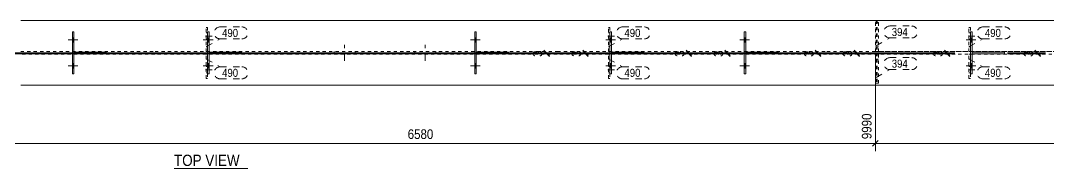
# Model space of a CAD drawing. Header units: millimetres. Extents: x 2 to 1174, y 1 to 825.
# Drawn here: x 450 to 768.3, y 572.7 to 618.4 of the extents above; entities that cross this region are included whole.
import ezdxf

# ---------------------------------------------------------------- set-up
doc = ezdxf.new("R2010")
doc.units = ezdxf.units.MM
for name, pattern in [('XKITLINE00', [0]), ('XKITLINE01', [4, 1, -1, 1, -1]), ('XKITLINE02', [4, 2, -2])]:
    doc.linetypes.add(name, pattern=pattern)
for name, color, linetype, lineweight in [('Bolt', 3, 'Continuous', 0), ('Dimensions', 7, 'Continuous', 0), ('OtherObjectType', 7, 'Continuous', 0), ('Part', 2, 'Continuous', 0), ('PartMark', 7, 'Continuous', 0)]:
    doc.layers.add(name, color=color, linetype=linetype, lineweight=lineweight)
doc.styles.add('ARIAL', font='ARIAL.TTF')

# ---------------------------------------------------------------- blocks, each defined once
blk = doc.blocks.new('*A80')
at = {"layer": 'Bolt', "color": 3, "linetype": 'XKITLINE02', "lineweight": 0}
for p, q in [((547.1, 608.04), (547.1, 608.84)), ((550.35, 605.94), (550.35, 610.94)), ((553.6, 608.04), (553.6, 608.84)), ((572.1, 608.04), (572.1, 608.84)), ((575.35, 605.94), (575.35, 610.94)), ((578.6, 608.04), (578.6, 608.84))]:
    blk.add_line(p, q, dxfattribs=at)
blk = doc.blocks.new('*A81')
at = {"layer": 'Bolt', "color": 3, "linetype": 'XKITLINE02', "lineweight": 0}
for p, q in [((509.3, 603.24), (506.3, 603.24)), ((507.95, 604.22), (507.45, 604.22)), ((507.95, 602.25), (507.45, 602.25))]:
    blk.add_line(p, q, dxfattribs=at)
blk = doc.blocks.new('*A82')
at = {"layer": 'Bolt', "color": 3, "linetype": 'XKITLINE02', "lineweight": 0}
for p, q in [((507.95, 614.62), (507.45, 614.62)), ((509.3, 613.64), (506.3, 613.64)), ((507.95, 612.65), (507.45, 612.65))]:
    blk.add_line(p, q, dxfattribs=at)
blk = doc.blocks.new('*A83')
at = {"layer": 'Bolt'}
for points in [[(507.95, 613.14), (508.45, 613.14), (508.45, 611.74), (507.95, 611.74)], [(507.95, 613.14), (508.45, 613.14), (508.45, 611.74), (507.95, 611.74)], [(507.95, 605.14), (508.45, 605.14), (508.45, 603.74), (507.95, 603.74)], [(507.95, 605.14), (508.45, 605.14), (508.45, 603.74), (507.95, 603.74)]]:
    blk.add_hatch(color=3, dxfattribs=at).paths.add_polyline_path(points, flags=17)
at = {"layer": 'Bolt', "color": 3, "linetype": 'XKITLINE00', "lineweight": 0}
for p, q in [((509.61, 612.44), (506.61, 612.44)), ((509.61, 612.44), (506.61, 612.44)), ((508.45, 613.14), (507.95, 613.14)), ((508.45, 613.14), (507.95, 613.14)), ((508.45, 611.74), (507.95, 611.74)), ((508.45, 611.74), (507.95, 611.74)), ((508.45, 605.14), (507.95, 605.14)), ((508.45, 605.14), (507.95, 605.14)), ((509.61, 604.44), (506.61, 604.44)), ((509.61, 604.44), (506.61, 604.44)), ((508.45, 603.74), (507.95, 603.74)), ((508.45, 603.74), (507.95, 603.74))]:
    blk.add_line(p, q, dxfattribs=at)
blk = doc.blocks.new('*A84')
at = {"layer": 'Bolt'}
for points in [[(632.53, 613.14), (633.03, 613.14), (633.03, 611.74), (632.53, 611.74)], [(632.53, 613.14), (633.03, 613.14), (633.03, 611.74), (632.53, 611.74)], [(632.53, 605.14), (633.03, 605.14), (633.03, 603.74), (632.53, 603.74)], [(632.53, 605.14), (633.03, 605.14), (633.03, 603.74), (632.53, 603.74)]]:
    blk.add_hatch(color=3, dxfattribs=at).paths.add_polyline_path(points, flags=17)
at = {"layer": 'Bolt', "color": 3, "linetype": 'XKITLINE00', "lineweight": 0}
for p, q in [((634.19, 612.44), (631.19, 612.44)), ((634.19, 612.44), (631.19, 612.44)), ((633.03, 613.14), (632.53, 613.14)), ((633.03, 613.14), (632.53, 613.14)), ((633.03, 611.74), (632.53, 611.74)), ((633.03, 611.74), (632.53, 611.74)), ((633.03, 605.14), (632.53, 605.14)), ((633.03, 605.14), (632.53, 605.14)), ((634.19, 604.44), (631.19, 604.44)), ((634.19, 604.44), (631.19, 604.44)), ((633.03, 603.74), (632.53, 603.74)), ((633.03, 603.74), (632.53, 603.74))]:
    blk.add_line(p, q, dxfattribs=at)
blk = doc.blocks.new('*A85')
at = {"layer": 'Bolt'}
for points in [[(674.11, 613.14), (674.61, 613.14), (674.61, 611.74), (674.11, 611.74)], [(674.11, 613.14), (674.61, 613.14), (674.61, 611.74), (674.11, 611.74)], [(674.11, 605.14), (674.61, 605.14), (674.61, 603.74), (674.11, 603.74)], [(674.11, 605.14), (674.61, 605.14), (674.61, 603.74), (674.11, 603.74)]]:
    blk.add_hatch(color=3, dxfattribs=at).paths.add_polyline_path(points, flags=17)
at = {"layer": 'Bolt', "color": 3, "linetype": 'XKITLINE00', "lineweight": 0}
for p, q in [((675.77, 612.44), (672.77, 612.44)), ((675.77, 612.44), (672.77, 612.44)), ((674.61, 613.14), (674.11, 613.14)), ((674.61, 613.14), (674.11, 613.14)), ((674.61, 611.74), (674.11, 611.74)), ((674.61, 611.74), (674.11, 611.74)), ((674.61, 605.14), (674.11, 605.14)), ((674.61, 605.14), (674.11, 605.14)), ((675.77, 604.44), (672.77, 604.44)), ((675.77, 604.44), (672.77, 604.44)), ((674.61, 603.74), (674.11, 603.74)), ((674.61, 603.74), (674.11, 603.74))]:
    blk.add_line(p, q, dxfattribs=at)
blk = doc.blocks.new('*A86')
at = {"layer": 'Bolt'}
for points in [[(744.14, 613.14), (744.64, 613.14), (744.64, 611.74), (744.14, 611.74)], [(744.14, 613.14), (744.64, 613.14), (744.64, 611.74), (744.14, 611.74)], [(744.14, 605.14), (744.64, 605.14), (744.64, 603.74), (744.14, 603.74)], [(744.14, 605.14), (744.64, 605.14), (744.64, 603.74), (744.14, 603.74)]]:
    blk.add_hatch(color=3, dxfattribs=at).paths.add_polyline_path(points, flags=17)
at = {"layer": 'Bolt', "color": 3, "linetype": 'XKITLINE00', "lineweight": 0}
for p, q in [((745.8, 612.44), (742.8, 612.44)), ((745.8, 612.44), (742.8, 612.44)), ((744.64, 613.14), (744.14, 613.14)), ((744.64, 613.14), (744.14, 613.14)), ((744.64, 611.74), (744.14, 611.74)), ((744.64, 611.74), (744.14, 611.74)), ((744.64, 605.14), (744.14, 605.14)), ((744.64, 605.14), (744.14, 605.14)), ((745.8, 604.44), (742.8, 604.44)), ((745.8, 604.44), (742.8, 604.44)), ((744.64, 603.74), (744.14, 603.74)), ((744.64, 603.74), (744.14, 603.74))]:
    blk.add_line(p, q, dxfattribs=at)
blk = doc.blocks.new('*A89')
at = {"layer": 'Part', "color": 2, "linetype": 'XKITLINE00', "lineweight": 0}
for p, q in [((491.55, 618.44), (450.07, 618.44)), ((533.45, 618.44), (491.65, 618.44)), ((616.13, 618.44), (533.55, 618.44)), ((658.03, 618.44), (616.23, 618.44)), ((699.61, 618.44), (658.13, 618.44)), ((911.38, 618.44), (699.71, 618.44)), ((491.55, 598.44), (450.07, 598.44)), ((533.45, 598.44), (491.65, 598.44)), ((616.13, 598.44), (533.55, 598.44)), ((658.03, 598.44), (616.23, 598.44)), ((699.61, 598.44), (658.13, 598.44)), ((911.38, 598.44), (699.71, 598.44))]:
    blk.add_line(p, q, dxfattribs=at)
at = {"layer": 'Part', "color": 7, "linetype": 'XKITLINE01', "lineweight": 0}
for p, q in [((450.07, 608.84), (491.55, 608.84)), ((491.55, 608.04), (450.07, 608.04)), ((491.65, 608.84), (533.45, 608.84)), ((533.45, 608.04), (491.65, 608.04)), ((533.55, 608.84), (616.13, 608.84)), ((616.13, 608.04), (533.55, 608.04)), ((616.23, 608.84), (658.03, 608.84)), ((658.03, 608.04), (616.23, 608.04)), ((658.13, 608.84), (699.61, 608.84)), ((699.61, 608.04), (658.13, 608.04)), ((699.71, 608.84), (911.38, 608.84)), ((911.38, 608.04), (699.71, 608.04))]:
    blk.add_line(p, q, dxfattribs=at)
blk = doc.blocks.new('*A97')
at = {"layer": 'Part', "color": 7, "linetype": 'XKITLINE01', "lineweight": 0}
for p, q in [((507.45, 600.54), (507.45, 608.04)), ((507.45, 608.04), (507.95, 608.04)), ((507.95, 608.04), (507.95, 600.54)), ((507.45, 606.54), (507.95, 606.54)), ((507.95, 600.54), (507.45, 600.54))]:
    blk.add_line(p, q, dxfattribs=at)
blk = doc.blocks.new('*A98')
at = {"layer": 'Part', "color": 7, "linetype": 'XKITLINE01', "lineweight": 0}
for p, q in [((507.45, 608.84), (507.45, 616.34)), ((507.45, 616.34), (507.95, 616.34)), ((507.95, 616.34), (507.95, 608.84)), ((507.45, 610.34), (507.95, 610.34)), ((507.95, 608.84), (507.45, 608.84))]:
    blk.add_line(p, q, dxfattribs=at)
blk = doc.blocks.new('*A99')
at = {"layer": 'Part', "color": 7, "linetype": 'XKITLINE01', "lineweight": 0}
for p, q in [((632.03, 600.54), (632.03, 608.04)), ((632.03, 608.04), (632.53, 608.04)), ((632.53, 608.04), (632.53, 600.54)), ((632.03, 606.54), (632.53, 606.54)), ((632.53, 600.54), (632.03, 600.54))]:
    blk.add_line(p, q, dxfattribs=at)
blk = doc.blocks.new('*A100')
at = {"layer": 'Part', "color": 7, "linetype": 'XKITLINE01', "lineweight": 0}
for p, q in [((632.03, 608.84), (632.03, 616.34)), ((632.03, 616.34), (632.53, 616.34)), ((632.53, 616.34), (632.53, 608.84)), ((632.03, 610.34), (632.53, 610.34)), ((632.53, 608.84), (632.03, 608.84))]:
    blk.add_line(p, q, dxfattribs=at)
blk = doc.blocks.new('*A101')
at = {"layer": 'Part', "color": 7, "linetype": 'XKITLINE01', "lineweight": 0}
for p, q in [((743.64, 600.54), (743.64, 608.04)), ((743.64, 608.04), (744.14, 608.04)), ((744.14, 608.04), (744.14, 600.54)), ((743.64, 606.54), (744.14, 606.54)), ((744.14, 600.54), (743.64, 600.54))]:
    blk.add_line(p, q, dxfattribs=at)
blk = doc.blocks.new('*A102')
at = {"layer": 'Part', "color": 7, "linetype": 'XKITLINE01', "lineweight": 0}
for p, q in [((743.64, 608.84), (743.64, 616.34)), ((743.64, 616.34), (744.14, 616.34)), ((744.14, 616.34), (744.14, 608.84)), ((743.64, 610.34), (744.14, 610.34)), ((744.14, 608.84), (743.64, 608.84))]:
    blk.add_line(p, q, dxfattribs=at)
blk = doc.blocks.new('*A109')
at = {"layer": 'Part', "color": 2, "linetype": 'XKITLINE00', "lineweight": 0}
for p, q in [((466.55, 608.69), (476.55, 608.69)), ((476.55, 608.19), (466.55, 608.19)), ((476.55, 608.19), (476.55, 608.69))]:
    blk.add_line(p, q, dxfattribs=at)
at = {"layer": 'Part', "color": 7, "linetype": 'XKITLINE01', "lineweight": 0}
blk.add_line((466.55, 608.19), (466.55, 608.69), dxfattribs=at)
blk.add_line((466.55, 608.19), (466.55, 608.69), dxfattribs=at)
blk = doc.blocks.new('*A110')
at = {"layer": 'Part', "color": 2, "linetype": 'XKITLINE00', "lineweight": 0}
for p, q in [((466.05, 601.94), (466.05, 614.94)), ((466.05, 614.94), (466.55, 614.94)), ((466.55, 614.94), (466.55, 601.94)), ((466.55, 601.94), (466.05, 601.94))]:
    blk.add_line(p, q, dxfattribs=at)
blk = doc.blocks.new('*A111')
at = {"layer": 'Part', "color": 2, "linetype": 'XKITLINE00', "lineweight": 0}
for p, q in [((508.45, 608.69), (518.45, 608.69)), ((518.45, 608.19), (508.45, 608.19)), ((518.45, 608.19), (518.45, 608.69))]:
    blk.add_line(p, q, dxfattribs=at)
at = {"layer": 'Part', "color": 7, "linetype": 'XKITLINE01', "lineweight": 0}
blk.add_line((508.45, 608.19), (508.45, 608.69), dxfattribs=at)
blk.add_line((508.45, 608.19), (508.45, 608.69), dxfattribs=at)
blk = doc.blocks.new('*A112')
at = {"layer": 'Part', "color": 2, "linetype": 'XKITLINE00', "lineweight": 0}
for p, q in [((507.95, 601.94), (507.95, 614.94)), ((507.95, 614.94), (508.45, 614.94)), ((508.45, 614.94), (508.45, 601.94)), ((508.45, 601.94), (507.95, 601.94))]:
    blk.add_line(p, q, dxfattribs=at)
blk = doc.blocks.new('*A113')
at = {"layer": 'Part', "color": 2, "linetype": 'XKITLINE00', "lineweight": 0}
for p, q in [((591.13, 608.69), (601.13, 608.69)), ((601.13, 608.19), (591.13, 608.19)), ((601.13, 608.19), (601.13, 608.69))]:
    blk.add_line(p, q, dxfattribs=at)
at = {"layer": 'Part', "color": 7, "linetype": 'XKITLINE01', "lineweight": 0}
blk.add_line((591.13, 608.19), (591.13, 608.69), dxfattribs=at)
blk.add_line((591.13, 608.19), (591.13, 608.69), dxfattribs=at)
blk = doc.blocks.new('*A114')
at = {"layer": 'Part', "color": 2, "linetype": 'XKITLINE00', "lineweight": 0}
for p, q in [((590.63, 601.94), (590.63, 614.94)), ((590.63, 614.94), (591.13, 614.94)), ((591.13, 614.94), (591.13, 601.94)), ((591.13, 601.94), (590.63, 601.94))]:
    blk.add_line(p, q, dxfattribs=at)
blk = doc.blocks.new('*A115')
at = {"layer": 'Part', "color": 2, "linetype": 'XKITLINE00', "lineweight": 0}
for p, q in [((633.03, 608.69), (643.03, 608.69)), ((643.03, 608.19), (633.03, 608.19)), ((643.03, 608.19), (643.03, 608.69))]:
    blk.add_line(p, q, dxfattribs=at)
at = {"layer": 'Part', "color": 7, "linetype": 'XKITLINE01', "lineweight": 0}
blk.add_line((633.03, 608.19), (633.03, 608.69), dxfattribs=at)
blk.add_line((633.03, 608.19), (633.03, 608.69), dxfattribs=at)
blk = doc.blocks.new('*A116')
at = {"layer": 'Part', "color": 2, "linetype": 'XKITLINE00', "lineweight": 0}
for p, q in [((632.53, 601.94), (632.53, 614.94)), ((632.53, 614.94), (633.03, 614.94)), ((633.03, 614.94), (633.03, 601.94)), ((633.03, 601.94), (632.53, 601.94))]:
    blk.add_line(p, q, dxfattribs=at)
blk = doc.blocks.new('*A117')
at = {"layer": 'Part', "color": 2, "linetype": 'XKITLINE00', "lineweight": 0}
for p, q in [((674.61, 608.69), (684.61, 608.69)), ((684.61, 608.19), (674.61, 608.19)), ((684.61, 608.19), (684.61, 608.69))]:
    blk.add_line(p, q, dxfattribs=at)
at = {"layer": 'Part', "color": 7, "linetype": 'XKITLINE01', "lineweight": 0}
blk.add_line((674.61, 608.19), (674.61, 608.69), dxfattribs=at)
blk.add_line((674.61, 608.19), (674.61, 608.69), dxfattribs=at)
blk = doc.blocks.new('*A118')
at = {"layer": 'Part', "color": 2, "linetype": 'XKITLINE00', "lineweight": 0}
for p, q in [((674.11, 601.94), (674.11, 614.94)), ((674.11, 614.94), (674.61, 614.94)), ((674.61, 614.94), (674.61, 601.94)), ((674.61, 601.94), (674.11, 601.94))]:
    blk.add_line(p, q, dxfattribs=at)
blk = doc.blocks.new('*A119')
at = {"layer": 'Part', "color": 2, "linetype": 'XKITLINE00', "lineweight": 0}
for p, q in [((744.64, 608.69), (754.64, 608.69)), ((754.64, 608.19), (744.64, 608.19)), ((754.64, 608.19), (754.64, 608.69))]:
    blk.add_line(p, q, dxfattribs=at)
at = {"layer": 'Part', "color": 7, "linetype": 'XKITLINE01', "lineweight": 0}
blk.add_line((744.64, 608.19), (744.64, 608.69), dxfattribs=at)
blk.add_line((744.64, 608.19), (744.64, 608.69), dxfattribs=at)
blk = doc.blocks.new('*A120')
at = {"layer": 'Part', "color": 2, "linetype": 'XKITLINE00', "lineweight": 0}
for p, q in [((744.14, 601.94), (744.14, 614.94)), ((744.14, 614.94), (744.64, 614.94)), ((744.64, 614.94), (744.64, 601.94)), ((744.64, 601.94), (744.14, 601.94))]:
    blk.add_line(p, q, dxfattribs=at)
blk = doc.blocks.new('*A123')
at = {"layer": 'Part', "color": 7, "linetype": 'XKITLINE01', "lineweight": 0}
for p, q in [((715.71, 617.84), (714.71, 617.84)), ((714.71, 617.84), (714.71, 608.84)), ((715.71, 608.84), (715.71, 617.84)), ((715.71, 610.34), (714.71, 610.34)), ((714.71, 608.84), (715.71, 608.84))]:
    blk.add_line(p, q, dxfattribs=at)
blk = doc.blocks.new('*A124')
at = {"layer": 'Part', "color": 7, "linetype": 'XKITLINE01', "lineweight": 0}
for p, q in [((715.71, 608.04), (714.71, 608.04)), ((714.71, 608.04), (714.71, 599.04)), ((715.71, 599.04), (715.71, 608.04)), ((715.71, 606.54), (714.71, 606.54)), ((714.71, 599.04), (715.71, 599.04))]:
    blk.add_line(p, q, dxfattribs=at)
blk = doc.blocks.new('*A125')
at = {"layer": 'Part', "color": 7, "linetype": 'XKITLINE01', "lineweight": 0}
for p, q in [((911.38, 618.44), (714.96, 618.44)), ((714.96, 618.44), (714.96, 598.44)), ((715.21, 618.44), (715.21, 598.44)), ((911.38, 598.44), (911.38, 618.44)), ((911.38, 608.84), (715.21, 608.84)), ((911.38, 608.04), (715.21, 608.04)), ((909.92, 608.04), (909.92, 608.84)), ((714.96, 598.44), (911.38, 598.44))]:
    blk.add_line(p, q, dxfattribs=at)
blk = doc.blocks.new('*A138')
at = {"layer": 'Bolt'}
for points in [[(466.05, 613.14), (466.55, 613.14), (466.55, 611.74), (466.05, 611.74)], [(466.05, 613.14), (466.55, 613.14), (466.55, 611.74), (466.05, 611.74)], [(466.05, 605.14), (466.55, 605.14), (466.55, 603.74), (466.05, 603.74)], [(466.05, 605.14), (466.55, 605.14), (466.55, 603.74), (466.05, 603.74)]]:
    blk.add_hatch(color=3, dxfattribs=at).paths.add_polyline_path(points, flags=17)
at = {"layer": 'Bolt', "color": 3, "linetype": 'XKITLINE00', "lineweight": 0}
for p, q in [((467.71, 612.44), (464.71, 612.44)), ((467.71, 612.44), (464.71, 612.44)), ((466.55, 613.14), (466.05, 613.14)), ((466.55, 613.14), (466.05, 613.14)), ((466.55, 611.74), (466.05, 611.74)), ((466.55, 611.74), (466.05, 611.74)), ((466.55, 605.14), (466.05, 605.14)), ((466.55, 605.14), (466.05, 605.14)), ((467.71, 604.44), (464.71, 604.44)), ((467.71, 604.44), (464.71, 604.44)), ((466.55, 603.74), (466.05, 603.74)), ((466.55, 603.74), (466.05, 603.74))]:
    blk.add_line(p, q, dxfattribs=at)
blk = doc.blocks.new('*A140')
at = {"layer": 'Bolt', "color": 3, "linetype": 'XKITLINE02', "lineweight": 0}
for p, q in [((633.88, 603.24), (630.88, 603.24)), ((632.53, 604.22), (632.03, 604.22)), ((632.53, 602.25), (632.03, 602.25))]:
    blk.add_line(p, q, dxfattribs=at)
blk = doc.blocks.new('*A141')
at = {"layer": 'Bolt', "color": 3, "linetype": 'XKITLINE02', "lineweight": 0}
for p, q in [((632.53, 614.62), (632.03, 614.62)), ((633.88, 613.64), (630.88, 613.64)), ((632.53, 612.65), (632.03, 612.65))]:
    blk.add_line(p, q, dxfattribs=at)
blk = doc.blocks.new('*A142')
at = {"layer": 'Bolt', "color": 3, "linetype": 'XKITLINE02', "lineweight": 0}
for p, q in [((745.49, 603.24), (742.49, 603.24)), ((744.14, 604.22), (743.64, 604.22)), ((744.14, 602.25), (743.64, 602.25))]:
    blk.add_line(p, q, dxfattribs=at)
blk = doc.blocks.new('*A143')
at = {"layer": 'Bolt', "color": 3, "linetype": 'XKITLINE02', "lineweight": 0}
for p, q in [((744.14, 614.62), (743.64, 614.62)), ((745.49, 613.64), (742.49, 613.64)), ((744.14, 612.65), (743.64, 612.65))]:
    blk.add_line(p, q, dxfattribs=at)
blk = doc.blocks.new('*A146')
at = {"layer": 'Bolt'}
for points in [[(590.63, 613.14), (591.13, 613.14), (591.13, 611.74), (590.63, 611.74)], [(590.63, 613.14), (591.13, 613.14), (591.13, 611.74), (590.63, 611.74)], [(590.63, 605.14), (591.13, 605.14), (591.13, 603.74), (590.63, 603.74)], [(590.63, 605.14), (591.13, 605.14), (591.13, 603.74), (590.63, 603.74)]]:
    blk.add_hatch(color=3, dxfattribs=at).paths.add_polyline_path(points, flags=17)
at = {"layer": 'Bolt', "color": 3, "linetype": 'XKITLINE00', "lineweight": 0}
for p, q in [((592.29, 612.44), (589.29, 612.44)), ((592.29, 612.44), (589.29, 612.44)), ((591.13, 613.14), (590.63, 613.14)), ((591.13, 613.14), (590.63, 613.14)), ((591.13, 611.74), (590.63, 611.74)), ((591.13, 611.74), (590.63, 611.74)), ((591.13, 605.14), (590.63, 605.14)), ((591.13, 605.14), (590.63, 605.14)), ((592.29, 604.44), (589.29, 604.44)), ((592.29, 604.44), (589.29, 604.44)), ((591.13, 603.74), (590.63, 603.74)), ((591.13, 603.74), (590.63, 603.74))]:
    blk.add_line(p, q, dxfattribs=at)
blk = doc.blocks.new('*A310')
at = {"layer": 'Dimensions', "color": 7, "linetype": 'XKITLINE00', "lineweight": 0}
for p, q in [((222.87, 608.44), (739.34, 608.44)), ((222.87, 608.19), (739.34, 608.19)), ((736.09, 609.29), (737.78, 607.59)), ((736.09, 609.04), (737.78, 607.34)), ((736.94, 608.19), (736.94, 608.44))]:
    blk.add_line(p, q, dxfattribs=at)
at = {"layer": 'Dimensions', "color": 3}
for p in [(736.94, 608.44), (736.94, 608.19)]:
    blk.add_point(p, dxfattribs=at)
at = {"layer": 'Dimensions', "color": 3, "style": 'ARIAL', "width": 0.85}
blk.add_text('3', height=3, rotation=90.0002, dxfattribs=at).set_placement((735.59, 607.2))
blk = doc.blocks.new('*A311')
at = {"layer": 'Dimensions', "color": 7, "linetype": 'XKITLINE00', "lineweight": 0}
for p, q in [((477.55, 608.44), (711.34, 608.44)), ((477.55, 608.19), (711.34, 608.19)), ((708.09, 609.29), (709.78, 607.59)), ((708.09, 609.04), (709.78, 607.34)), ((708.94, 608.19), (708.94, 608.44))]:
    blk.add_line(p, q, dxfattribs=at)
at = {"layer": 'Dimensions', "color": 3}
for p in [(708.94, 608.44), (708.94, 608.19)]:
    blk.add_point(p, dxfattribs=at)
at = {"layer": 'Dimensions', "color": 3, "style": 'ARIAL', "width": 0.85}
blk.add_text('3', height=3, rotation=90.0002, dxfattribs=at).set_placement((707.59, 607.2))
blk = doc.blocks.new('*A312')
at = {"layer": 'Dimensions', "color": 7, "linetype": 'XKITLINE00', "lineweight": 0}
for p, q in [((352.87, 608.44), (671.34, 608.44)), ((352.87, 608.19), (671.34, 608.19)), ((668.09, 609.29), (669.78, 607.59)), ((668.09, 609.04), (669.78, 607.34)), ((668.94, 608.19), (668.94, 608.44))]:
    blk.add_line(p, q, dxfattribs=at)
at = {"layer": 'Dimensions', "color": 3}
for p in [(668.94, 608.44), (668.94, 608.19)]:
    blk.add_point(p, dxfattribs=at)
at = {"layer": 'Dimensions', "color": 3, "style": 'ARIAL', "width": 0.85}
blk.add_text('3', height=3, rotation=90.0002, dxfattribs=at).set_placement((667.59, 607.2))
blk = doc.blocks.new('*A313')
at = {"layer": 'Dimensions', "color": 7, "linetype": 'XKITLINE00', "lineweight": 0}
for p, q in [((433.97, 607.84), (433.97, 578.04)), ((714.71, 607.84), (714.71, 578.04)), ((434.81, 581.29), (433.12, 579.59)), ((433.97, 580.44), (714.71, 580.44)), ((715.56, 581.29), (713.86, 579.59))]:
    blk.add_line(p, q, dxfattribs=at)
at = {"layer": 'Dimensions', "color": 3}
for p in [(433.97, 580.44), (714.71, 580.44)]:
    blk.add_point(p, dxfattribs=at)
at = {"layer": 'Dimensions', "color": 3, "style": 'ARIAL', "width": 0.85}
blk.add_text('9990', height=3, rotation=90.0002, dxfattribs=at).set_placement((713.51, 581.74))
blk.add_text('6580', height=3, dxfattribs=at).set_placement((569.89, 581.79))
blk = doc.blocks.new('*A314')
at = {"layer": 'PartMark', "color": 7, "linetype": 'XKITLINE02', "lineweight": 0}
for p, q in [((511.82, 616.46), (518.58, 616.46)), ((507.58, 610.37), (511.82, 612.76)), ((511.82, 612.76), (518.58, 612.76))]:
    blk.add_line(p, q, dxfattribs=at)
for centre, start, end in [((511.82, 614.61), 90, 270), ((518.58, 614.61), 270, 90)]:
    blk.add_arc(centre, 1.85, start, end, dxfattribs=at)
at = {"layer": 'PartMark', "color": 3, "style": 'ARIAL', "width": 0.85}
blk.add_text('490', height=2.5, dxfattribs=at).set_placement((512.42, 613.36))
blk = doc.blocks.new('*A315')
at = {"layer": 'PartMark', "color": 7, "linetype": 'XKITLINE02', "lineweight": 0}
for p, q in [((507.58, 606.51), (511.82, 604.12)), ((511.82, 604.12), (518.58, 604.12)), ((511.82, 600.42), (518.58, 600.42))]:
    blk.add_line(p, q, dxfattribs=at)
for centre, start, end in [((511.82, 602.27), 90, 270), ((518.58, 602.27), 270, 90)]:
    blk.add_arc(centre, 1.85, start, end, dxfattribs=at)
at = {"layer": 'PartMark', "color": 3, "style": 'ARIAL', "width": 0.85}
blk.add_text('490', height=2.5, dxfattribs=at).set_placement((512.42, 601.02))
blk = doc.blocks.new('*A316')
at = {"layer": 'OtherObjectType', "color": 7, "linetype": 'XKITLINE00', "lineweight": 0}
blk.add_line((497.53, 572.69), (520.35, 572.69), dxfattribs=at)
at = {"layer": 'OtherObjectType', "color": 7, "style": 'ARIAL', "width": 0.85}
blk.add_text('TOP VIEW', height=3.5, dxfattribs=at).set_placement((497.53, 573.44))
blk = doc.blocks.new('*A336')
at = {"layer": 'Dimensions', "color": 7, "linetype": 'XKITLINE00', "lineweight": 0}
for p, q in [((602.13, 608.44), (627.34, 608.44)), ((602.13, 608.19), (627.34, 608.19)), ((624.09, 609.29), (625.78, 607.59)), ((624.09, 609.04), (625.78, 607.34)), ((624.94, 608.19), (624.94, 608.44))]:
    blk.add_line(p, q, dxfattribs=at)
at = {"layer": 'Dimensions', "color": 3}
for p in [(624.94, 608.44), (624.94, 608.19)]:
    blk.add_point(p, dxfattribs=at)
at = {"layer": 'Dimensions', "color": 3, "style": 'ARIAL', "width": 0.85}
blk.add_text('3', height=3, rotation=90.0002, dxfattribs=at).set_placement((623.59, 607.2))
blk = doc.blocks.new('*A337')
at = {"layer": 'Dimensions', "color": 7, "linetype": 'XKITLINE00', "lineweight": 0}
for p, q in [((644.03, 608.44), (659.34, 608.44)), ((644.03, 608.19), (659.34, 608.19)), ((656.09, 609.29), (657.78, 607.59)), ((656.09, 609.04), (657.78, 607.34)), ((656.94, 608.19), (656.94, 608.44))]:
    blk.add_line(p, q, dxfattribs=at)
at = {"layer": 'Dimensions', "color": 3}
for p in [(656.94, 608.44), (656.94, 608.19)]:
    blk.add_point(p, dxfattribs=at)
at = {"layer": 'Dimensions', "color": 3, "style": 'ARIAL', "width": 0.85}
blk.add_text('3', height=3, rotation=90.0002, dxfattribs=at).set_placement((655.59, 607.2))
blk = doc.blocks.new('*A338')
at = {"layer": 'Dimensions', "color": 7, "linetype": 'XKITLINE00', "lineweight": 0}
for p, q in [((685.61, 608.44), (699.34, 608.44)), ((685.61, 608.19), (699.34, 608.19)), ((696.09, 609.29), (697.78, 607.59)), ((696.09, 609.04), (697.78, 607.34)), ((696.94, 608.19), (696.94, 608.44))]:
    blk.add_line(p, q, dxfattribs=at)
at = {"layer": 'Dimensions', "color": 3}
for p in [(696.94, 608.44), (696.94, 608.19)]:
    blk.add_point(p, dxfattribs=at)
at = {"layer": 'Dimensions', "color": 3, "style": 'ARIAL', "width": 0.85}
blk.add_text('3', height=3, rotation=90.0002, dxfattribs=at).set_placement((695.59, 607.2))
blk = doc.blocks.new('*A339')
at = {"layer": 'Dimensions', "color": 7, "linetype": 'XKITLINE00', "lineweight": 0}
for p, q in [((755.64, 608.44), (767.34, 608.44)), ((755.64, 608.19), (767.34, 608.19)), ((764.09, 609.29), (765.78, 607.59)), ((764.09, 609.04), (765.78, 607.34)), ((764.94, 608.19), (764.94, 608.44))]:
    blk.add_line(p, q, dxfattribs=at)
at = {"layer": 'Dimensions', "color": 3}
for p in [(764.94, 608.44), (764.94, 608.19)]:
    blk.add_point(p, dxfattribs=at)
at = {"layer": 'Dimensions', "color": 3, "style": 'ARIAL', "width": 0.85}
blk.add_text('3', height=3, rotation=90.0002, dxfattribs=at).set_placement((763.59, 607.2))
blk = doc.blocks.new('*A340')
at = {"layer": 'Dimensions', "color": 7, "linetype": 'XKITLINE00', "lineweight": 0}
for p, q in [((519.45, 608.44), (615.34, 608.44)), ((519.45, 608.19), (615.34, 608.19)), ((612.09, 609.29), (613.78, 607.59)), ((612.09, 609.04), (613.78, 607.34)), ((612.94, 608.19), (612.94, 608.44))]:
    blk.add_line(p, q, dxfattribs=at)
at = {"layer": 'Dimensions', "color": 3}
for p in [(612.94, 608.44), (612.94, 608.19)]:
    blk.add_point(p, dxfattribs=at)
at = {"layer": 'Dimensions', "color": 3, "style": 'ARIAL', "width": 0.85}
blk.add_text('3', height=3, rotation=90.0002, dxfattribs=at).set_placement((611.59, 607.2))
blk = doc.blocks.new('*A341')
at = {"layer": 'Dimensions', "color": 7, "linetype": 'XKITLINE00', "lineweight": 0}
for p, q in [((714.71, 607.84), (714.71, 578.04)), ((911.38, 597.44), (911.38, 578.04)), ((715.56, 581.29), (713.86, 579.59)), ((714.71, 580.44), (911.38, 580.44)), ((912.22, 581.29), (910.53, 579.59))]:
    blk.add_line(p, q, dxfattribs=at)
at = {"layer": 'Dimensions', "color": 3}
for p in [(714.71, 580.44), (911.38, 580.44)]:
    blk.add_point(p, dxfattribs=at)
at = {"layer": 'Dimensions', "color": 3, "style": 'ARIAL', "width": 0.85}
blk.add_text('11957', height=3, rotation=90.0002, dxfattribs=at).set_placement((910.18, 581.74))
blk.add_text('1967', height=3, dxfattribs=at).set_placement((808.59, 581.79))
blk = doc.blocks.new('*A343')
at = {"layer": 'PartMark', "color": 7, "linetype": 'XKITLINE02', "lineweight": 0}
for p, q in [((719.18, 606.96), (725.95, 606.96)), ((714.94, 600.87), (719.18, 603.26)), ((719.18, 603.26), (725.95, 603.26))]:
    blk.add_line(p, q, dxfattribs=at)
for centre, start, end in [((719.18, 605.11), 90, 270), ((725.95, 605.11), 270, 90)]:
    blk.add_arc(centre, 1.85, start, end, dxfattribs=at)
at = {"layer": 'PartMark', "color": 3, "style": 'ARIAL', "width": 0.85}
blk.add_text('394', height=2.5, dxfattribs=at).set_placement((719.78, 603.86))
blk = doc.blocks.new('*A344')
at = {"layer": 'PartMark', "color": 7, "linetype": 'XKITLINE02', "lineweight": 0}
for p, q in [((719.18, 616.76), (725.95, 616.76)), ((714.94, 610.67), (719.18, 613.06)), ((719.18, 613.06), (725.95, 613.06))]:
    blk.add_line(p, q, dxfattribs=at)
for centre, start, end in [((719.18, 614.91), 90, 270), ((725.95, 614.91), 270, 90)]:
    blk.add_arc(centre, 1.85, start, end, dxfattribs=at)
at = {"layer": 'PartMark', "color": 3, "style": 'ARIAL', "width": 0.85}
blk.add_text('394', height=2.5, dxfattribs=at).set_placement((719.78, 613.66))
blk = doc.blocks.new('*A347')
at = {"layer": 'PartMark', "color": 7, "linetype": 'XKITLINE02', "lineweight": 0}
for p, q in [((748.01, 616.46), (754.77, 616.46)), ((743.77, 610.37), (748.01, 612.76)), ((748.01, 612.76), (754.77, 612.76))]:
    blk.add_line(p, q, dxfattribs=at)
for centre, start, end in [((748.01, 614.61), 90, 270), ((754.77, 614.61), 270, 90)]:
    blk.add_arc(centre, 1.85, start, end, dxfattribs=at)
at = {"layer": 'PartMark', "color": 3, "style": 'ARIAL', "width": 0.85}
blk.add_text('490', height=2.5, dxfattribs=at).set_placement((748.61, 613.36))
blk = doc.blocks.new('*A348')
at = {"layer": 'PartMark', "color": 7, "linetype": 'XKITLINE02', "lineweight": 0}
for p, q in [((743.77, 606.51), (748.01, 604.12)), ((748.01, 604.12), (754.77, 604.12)), ((748.01, 600.42), (754.77, 600.42))]:
    blk.add_line(p, q, dxfattribs=at)
for centre, start, end in [((748.01, 602.27), 90, 270), ((754.77, 602.27), 270, 90)]:
    blk.add_arc(centre, 1.85, start, end, dxfattribs=at)
at = {"layer": 'PartMark', "color": 3, "style": 'ARIAL', "width": 0.85}
blk.add_text('490', height=2.5, dxfattribs=at).set_placement((748.61, 601.02))
blk = doc.blocks.new('*A349')
at = {"layer": 'PartMark', "color": 7, "linetype": 'XKITLINE02', "lineweight": 0}
for p, q in [((636.4, 616.46), (643.17, 616.46)), ((632.16, 610.37), (636.4, 612.76)), ((636.4, 612.76), (643.17, 612.76))]:
    blk.add_line(p, q, dxfattribs=at)
for centre, start, end in [((636.4, 614.61), 90, 270), ((643.17, 614.61), 270, 90)]:
    blk.add_arc(centre, 1.85, start, end, dxfattribs=at)
at = {"layer": 'PartMark', "color": 3, "style": 'ARIAL', "width": 0.85}
blk.add_text('490', height=2.5, dxfattribs=at).set_placement((637, 613.36))
blk = doc.blocks.new('*A350')
at = {"layer": 'PartMark', "color": 7, "linetype": 'XKITLINE02', "lineweight": 0}
for p, q in [((632.16, 606.51), (636.4, 604.12)), ((636.4, 604.12), (643.17, 604.12)), ((636.4, 600.42), (643.17, 600.42))]:
    blk.add_line(p, q, dxfattribs=at)
for centre, start, end in [((636.4, 602.27), 90, 270), ((643.17, 602.27), 270, 90)]:
    blk.add_arc(centre, 1.85, start, end, dxfattribs=at)
at = {"layer": 'PartMark', "color": 3, "style": 'ARIAL', "width": 0.85}
blk.add_text('490', height=2.5, dxfattribs=at).set_placement((637, 601.02))

msp = doc.modelspace()

# ---------------------------------------------------------------- block references
at = {"lineweight": 0}
for name in ['*A123', '*A125', '*A110', '*A82', '*A98', '*A314', '*A112', '*A114', '*A141', '*A100', '*A349', '*A116', '*A118', '*A344', '*A143', '*A102', '*A347', '*A120', '*A138', '*A83', '*A146', '*A84', '*A85', '*A86', '*A80', '*A310', '*A312', '*A109', '*A311', '*A97', '*A111', '*A340', '*A113', '*A336', '*A99', '*A115', '*A337', '*A117', '*A338', '*A124', '*A101', '*A119', '*A339', '*A313', '*A315', '*A350', '*A341', '*A343', '*A348', '*A81', '*A140', '*A142', '*A316']:
    msp.add_blockref(name, (0, 0), dxfattribs=at)
at = {"layer": 'Part', "lineweight": 0}
msp.add_blockref('*A89', (0, 0), dxfattribs=at)

doc.saveas('drawing.dxf')
